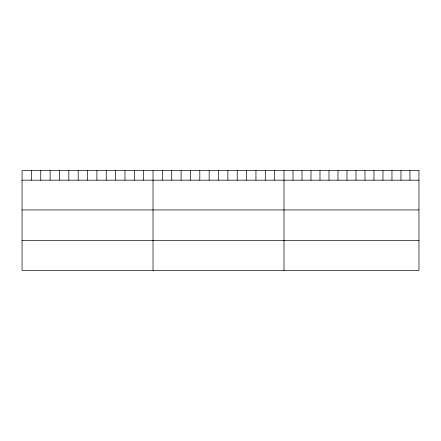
<?xml version="1.0" encoding="UTF-8"?>
<svg xmlns="http://www.w3.org/2000/svg" width="441" height="441" viewBox="0 0 441 441"><rect width="100%" height="100%" fill="white"/><g stroke="black" fill="none" stroke-linecap="round" stroke-linejoin="round"><path stroke-width="0.66" d="M22.05 180.176L418.95 180.176M22.05 209.944L418.95 209.944M22.05 240.61L418.95 240.61M409.954 170.628L409.954 180.176M400.957 170.628L400.957 180.176M391.961 170.628L391.961 180.176M382.964 170.628L382.964 180.176M373.968 170.628L373.968 180.176M364.972 170.628L364.972 180.176M355.975 170.628L355.975 180.176M346.979 170.628L346.979 180.176M337.982 170.628L337.982 180.176M328.986 170.628L328.986 180.176M319.99 170.628L319.99 180.176M310.993 170.628L310.993 180.176M301.997 170.628L301.997 180.176M293 170.628L293 180.176M284.004 170.628L284.004 270.372M274.649 170.628L274.649 180.176M265.295 170.628L265.295 180.176M255.94 170.628L255.94 180.176M246.58 170.628L246.58 180.176M237.225 170.628L237.225 180.176M227.87 170.628L227.87 180.176M218.516 170.628L218.516 180.176M209.161 170.628L209.161 180.176M199.806 170.628L199.806 180.176M190.451 170.628L190.451 180.176M181.091 170.628L181.091 180.176M171.736 170.628L171.736 180.176M162.382 170.628L162.382 180.176M153.027 170.628L153.027 270.372M143.672 170.628L143.672 180.176M134.318 170.628L134.318 180.176M124.963 170.628L124.963 180.176M115.603 170.628L115.603 180.176M106.248 170.628L106.248 180.176M96.893 170.628L96.893 180.176M87.539 170.628L87.539 180.176M78.184 170.628L78.184 180.176M68.829 170.628L68.829 180.176M59.474 170.628L59.474 180.176M50.114 170.628L50.114 180.176M40.759 170.628L40.759 180.176M31.405 170.628L31.405 180.176M418.95 170.628L22.05 170.628L22.05 270.372L418.95 270.372L418.95 170.628"/></g></svg>
